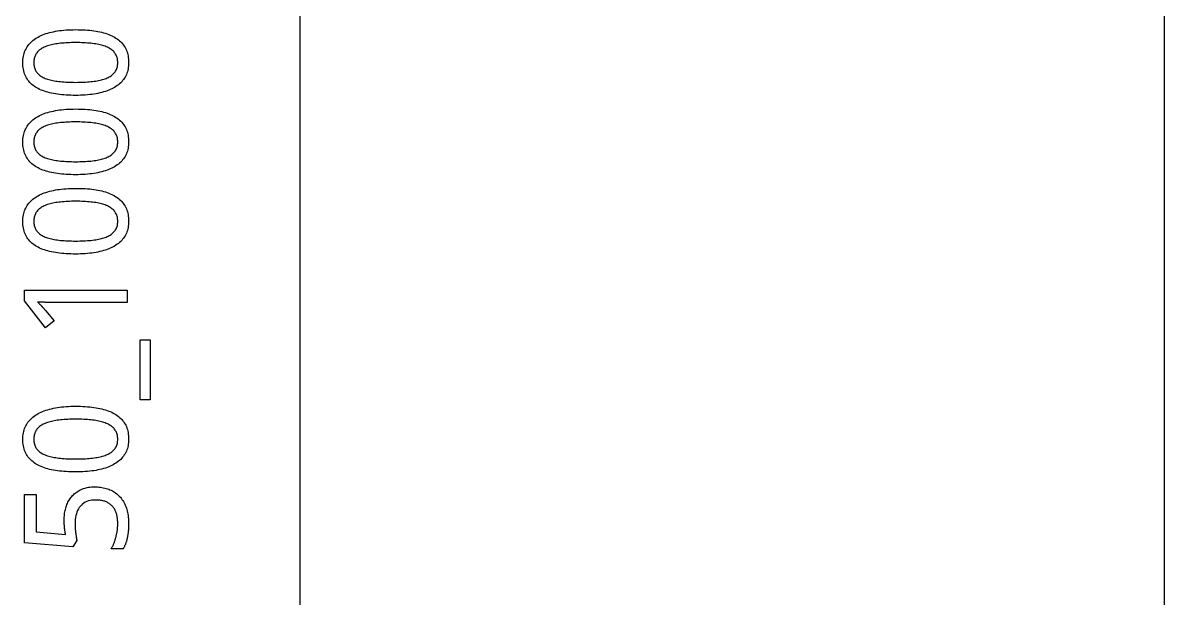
# Model space of a CAD drawing. Extents: x 9 to 42, y 13 to 118.
# Drawn here: x 8.98 to 35.4, y 78.75 to 92.06 of the extents above; entities that cross this region are included whole.
import ezdxf

# ---------------------------------------------------------------- set-up
doc = ezdxf.new("R2010")
doc.units = 0
doc.layers.get('0').update_dxf_attribs({"linetype": 'CONTINUOUS'})

msp = doc.modelspace()

# ---------------------------------------------------------------- linework, layer by layer
at = {"color": 0}
for points in [[(15.4, 108.177), (35.4, 108.177), (35.4, 78.1368), (15.4, 78.1368), (15.4, 108.177)], [(10.2069, 91.9067), (10.2641, 91.9063), (10.3197, 91.905), (10.3745, 91.9028), (10.4278, 91.8999), (10.48, 91.8961), (10.531, 91.8914), (10.5808, 91.886), (10.6293, 91.8796), (10.6767, 91.8724), (10.7229, 91.8643), (10.7678, 91.8557), (10.8112, 91.846), (10.8533, 91.8353), (10.894, 91.8235), (10.9333, 91.8106), (10.9711, 91.7968), (11.0077, 91.7818), (11.0426, 91.7658), (11.0764, 91.7489), (11.1086, 91.7308), (11.1394, 91.7121), (11.1687, 91.6922), (11.1967, 91.6714), (11.2229, 91.6493), (11.2478, 91.6262), (11.2711, 91.6021), (11.2931, 91.5769), (11.3133, 91.5507), (11.3323, 91.5233), (11.3496, 91.4949), (11.3653, 91.4653), (11.3794, 91.4344), (11.3918, 91.4024), (11.4026, 91.369), (11.4118, 91.3346), (11.4193, 91.2987), (11.425, 91.2618), (11.4291, 91.2235), (11.4316, 91.184), (11.4325, 91.1433), (11.4316, 91.1054), (11.4291, 91.0685), (11.425, 91.0325), (11.4193, 90.9975), (11.4118, 90.9635), (11.4026, 90.9304), (11.3918, 90.8983), (11.3794, 90.8672), (11.3653, 90.8371), (11.3496, 90.8081), (11.3323, 90.7801), (11.3133, 90.7532), (11.2931, 90.7274), (11.2711, 90.7022), (11.2478, 90.6782), (11.2229, 90.6551), (11.1967, 90.6329), (11.1687, 90.6117), (11.1394, 90.5914), (11.1086, 90.5719), (11.0764, 90.5539), (11.0426, 90.5367), (11.0077, 90.5204), (10.9711, 90.5051), (10.9333, 90.4906), (10.894, 90.4771), (10.8533, 90.4644), (10.8112, 90.4528), (10.7678, 90.4419), (10.7229, 90.4321), (10.6767, 90.4233), (10.6293, 90.4156), (10.5808, 90.4088), (10.531, 90.4029), (10.48, 90.3979), (10.4278, 90.3938), (10.3745, 90.3906), (10.3197, 90.3883), (10.2641, 90.3869), (10.2069, 90.3864), (10.15, 90.3868), (10.0942, 90.3881), (10.0396, 90.3901), (9.98611, 90.3929), (9.93386, 90.3967), (9.88292, 90.4011), (9.83317, 90.4064), (9.78456, 90.4125), (9.73719, 90.4194), (9.69097, 90.4271), (9.64611, 90.4361), (9.60275, 90.446), (9.56071, 90.4568), (9.52012, 90.4686), (9.48096, 90.4812), (9.44336, 90.4949), (9.40707, 90.5096), (9.37224, 90.525), (9.33886, 90.5415), (9.30697, 90.559), (9.2761, 90.5778), (9.24669, 90.5975), (9.21892, 90.6183), (9.19249, 90.6403), (9.16775, 90.6632), (9.14442, 90.6871), (9.1225, 90.7121), (9.10221, 90.7382), (9.08333, 90.7653), (9.06597, 90.7933), (9.05029, 90.8229), (9.03614, 90.8538), (9.0236, 90.8857), (9.01292, 90.9189), (9.00375, 90.9533), (8.99625, 90.9889), (8.9904, 91.0257), (8.98628, 91.0636), (8.98389, 91.1029), (8.98307, 91.1433), (8.98389, 91.1815), (8.98628, 91.2188), (8.9904, 91.255), (8.99625, 91.2901), (9.00375, 91.3243), (9.01292, 91.3575), (9.0236, 91.3897), (9.03614, 91.4208), (9.05029, 91.4511), (9.06597, 91.4801), (9.08306, 91.5083), (9.10167, 91.5356), (9.12169, 91.5618), (9.14333, 91.5869), (9.1665, 91.6112), (9.19125, 91.6344), (9.21733, 91.6568), (9.24511, 91.6781), (9.27447, 91.6985), (9.30528, 91.7178), (9.33724, 91.7362), (9.37056, 91.7538), (9.40543, 91.7703), (9.44168, 91.7858), (9.47944, 91.8004), (9.51844, 91.8142), (9.55919, 91.8268), (9.60113, 91.8386), (9.64458, 91.8496), (9.68929, 91.8594), (9.73557, 91.8685), (9.78304, 91.8764), (9.83165, 91.8835), (9.88151, 91.8896), (9.93261, 91.8949), (9.98514, 91.899), (10.0387, 91.9024), (10.0935, 91.9047), (10.1496, 91.9061), (10.2069, 91.9067)], [(10.2069, 90.6875), (10.2552, 90.6878), (10.3021, 90.6885), (10.3479, 90.6897), (10.3924, 90.6915), (10.4357, 90.6936), (10.4777, 90.6964), (10.5184, 90.6996), (10.5581, 90.7032), (10.5962, 90.7074), (10.6334, 90.7119), (10.6693, 90.7172), (10.7039, 90.7229), (10.7374, 90.7293), (10.7696, 90.7362), (10.8006, 90.7437), (10.8304, 90.7518), (10.8591, 90.7606), (10.8865, 90.7697), (10.9128, 90.7797), (10.9378, 90.7901), (10.9613, 90.8011), (10.9836, 90.8129), (11.0047, 90.8253), (11.0247, 90.8383), (11.0435, 90.8519), (11.0612, 90.8663), (11.0776, 90.8813), (11.0929, 90.8968), (11.1071, 90.9132), (11.12, 90.9301), (11.1315, 90.9481), (11.1417, 90.9667), (11.1507, 90.9862), (11.1586, 91.0064), (11.1652, 91.0274), (11.1706, 91.049), (11.1749, 91.0715), (11.1779, 91.0947), (11.1797, 91.1186), (11.1803, 91.1433), (11.1797, 91.1679), (11.1779, 91.1919), (11.1749, 91.2151), (11.1706, 91.2375), (11.1652, 91.2593), (11.1586, 91.2801), (11.1507, 91.3004), (11.1417, 91.3199), (11.1315, 91.3386), (11.12, 91.3565), (11.1074, 91.3738), (11.0935, 91.3904), (11.0784, 91.4063), (11.0622, 91.4217), (11.0447, 91.4363), (11.0261, 91.4503), (11.0062, 91.4636), (10.9851, 91.4763), (10.9629, 91.4883), (10.9393, 91.4997), (10.9147, 91.5108), (10.8887, 91.5212), (10.8615, 91.531), (10.8331, 91.5401), (10.8035, 91.5486), (10.7726, 91.5564), (10.7404, 91.5635), (10.7071, 91.57), (10.6725, 91.576), (10.6367, 91.5811), (10.5993, 91.5861), (10.5605, 91.5906), (10.5207, 91.5944), (10.4796, 91.5978), (10.4372, 91.6007), (10.3936, 91.6031), (10.3489, 91.6049), (10.3028, 91.6061), (10.2555, 91.6069), (10.2069, 91.6072), (10.1587, 91.6069), (10.1118, 91.6061), (10.066, 91.6049), (10.0215, 91.6031), (9.97835, 91.6007), (9.93625, 91.5978), (9.8954, 91.5944), (9.85596, 91.5906), (9.81765, 91.5861), (9.78054, 91.5811), (9.74474, 91.576), (9.71013, 91.57), (9.67665, 91.5635), (9.64458, 91.5564), (9.61376, 91.5486), (9.58404, 91.5401), (9.55556, 91.531), (9.52849, 91.5212), (9.5025, 91.5108), (9.47775, 91.4997), (9.45432, 91.4883), (9.43207, 91.4763), (9.41097, 91.4636), (9.39111, 91.4503), (9.37235, 91.4363), (9.35499, 91.4217), (9.3386, 91.4063), (9.32363, 91.3904), (9.30974, 91.3738), (9.2971, 91.3565), (9.28569, 91.3386), (9.27539, 91.3199), (9.26639, 91.3004), (9.25862, 91.2801), (9.25196, 91.2593), (9.24653, 91.2375), (9.24235, 91.2151), (9.23931, 91.1919), (9.23753, 91.1679), (9.23693, 91.1433), (9.23753, 91.1186), (9.23931, 91.0947), (9.24235, 91.0715), (9.24653, 91.049), (9.25196, 91.0274), (9.25862, 91.0064), (9.26639, 90.9862), (9.27539, 90.9667), (9.28569, 90.9481), (9.2971, 90.9301), (9.30974, 90.9132), (9.32363, 90.8968), (9.3386, 90.8813), (9.35499, 90.8663), (9.37235, 90.8519), (9.39111, 90.8383), (9.41097, 90.8253), (9.43207, 90.8129), (9.45432, 90.8011), (9.47775, 90.7901), (9.5025, 90.7797), (9.52849, 90.7697), (9.55556, 90.7606), (9.58404, 90.7518), (9.61376, 90.7437), (9.64458, 90.7362), (9.67665, 90.7293), (9.71013, 90.7229), (9.74474, 90.7172), (9.78054, 90.7119), (9.81765, 90.7074), (9.85596, 90.7032), (9.8954, 90.6996), (9.93625, 90.6964), (9.97835, 90.6936), (10.0215, 90.6915), (10.066, 90.6897), (10.1118, 90.6885), (10.1587, 90.6878), (10.2069, 90.6875)], [(10.2069, 90.0707), (10.2641, 90.0703), (10.3197, 90.069), (10.3745, 90.0669), (10.4278, 90.0639), (10.48, 90.0601), (10.531, 90.0554), (10.5808, 90.05), (10.6293, 90.0436), (10.6767, 90.0364), (10.7229, 90.0283), (10.7678, 90.0197), (10.8112, 90.01), (10.8533, 89.9993), (10.894, 89.9875), (10.9333, 89.9747), (10.9711, 89.9608), (11.0077, 89.9458), (11.0426, 89.93), (11.0764, 89.9129), (11.1086, 89.8949), (11.1394, 89.8761), (11.1687, 89.8562), (11.1967, 89.8354), (11.2229, 89.8135), (11.2478, 89.7904), (11.2711, 89.7662), (11.2931, 89.741), (11.3133, 89.7147), (11.3323, 89.6874), (11.3496, 89.6589), (11.3653, 89.6293), (11.3794, 89.5985), (11.3918, 89.5664), (11.4026, 89.5332), (11.4118, 89.4986), (11.4193, 89.4628), (11.425, 89.4258), (11.4291, 89.3875), (11.4316, 89.3481), (11.4325, 89.3074), (11.4316, 89.2694), (11.4291, 89.2325), (11.425, 89.1965), (11.4193, 89.1615), (11.4118, 89.1275), (11.4026, 89.0944), (11.3918, 89.0624), (11.3794, 89.0313), (11.3653, 89.0012), (11.3496, 88.9721), (11.3323, 88.9442), (11.3133, 88.9174), (11.2931, 88.8914), (11.2711, 88.8664), (11.2478, 88.8422), (11.2229, 88.8192), (11.1967, 88.7969), (11.1687, 88.7757), (11.1394, 88.7554), (11.1086, 88.7361), (11.0764, 88.7179), (11.0426, 88.7008), (11.0077, 88.6844), (10.9711, 88.6692), (10.9333, 88.6547), (10.894, 88.6411), (10.8533, 88.6285), (10.8112, 88.6168), (10.7678, 88.606), (10.7229, 88.5961), (10.6767, 88.5875), (10.6293, 88.5797), (10.5808, 88.5729), (10.531, 88.5669), (10.48, 88.5619), (10.4278, 88.5578), (10.3745, 88.5546), (10.3197, 88.5524), (10.2641, 88.551), (10.2069, 88.5506), (10.15, 88.551), (10.0942, 88.5521), (10.0396, 88.5542), (9.98611, 88.5571), (9.93386, 88.5607), (9.88292, 88.5651), (9.83317, 88.5704), (9.78456, 88.5765), (9.73719, 88.5835), (9.69097, 88.5912), (9.64611, 88.6001), (9.60275, 88.61), (9.56071, 88.6208), (9.52012, 88.6326), (9.48096, 88.6453), (9.44336, 88.659), (9.40707, 88.6736), (9.37224, 88.6892), (9.33886, 88.7056), (9.30697, 88.7231), (9.2761, 88.7418), (9.24669, 88.7615), (9.21892, 88.7824), (9.19249, 88.8043), (9.16775, 88.8272), (9.14442, 88.8511), (9.1225, 88.8761), (9.10221, 88.9022), (9.08333, 88.9293), (9.06597, 88.9574), (9.05029, 88.9869), (9.03614, 89.0178), (9.0236, 89.0497), (9.01292, 89.0829), (9.00375, 89.1174), (8.99625, 89.1529), (8.9904, 89.1897), (8.98628, 89.2278), (8.98389, 89.2669), (8.98307, 89.3074), (8.98389, 89.3456), (8.98628, 89.3828), (8.9904, 89.419), (8.99625, 89.4542), (9.00375, 89.4885), (9.01292, 89.5217), (9.0236, 89.5538), (9.03614, 89.585), (9.05029, 89.6151), (9.06597, 89.6443), (9.08306, 89.6724), (9.10167, 89.6996), (9.12169, 89.7258), (9.14333, 89.751), (9.1665, 89.7753), (9.19125, 89.7986), (9.21733, 89.8208), (9.24511, 89.8422), (9.27447, 89.8625), (9.30528, 89.8819), (9.33724, 89.9003), (9.37056, 89.9178), (9.40543, 89.9343), (9.44168, 89.9499), (9.47944, 89.9644), (9.51844, 89.9782), (9.55919, 89.991), (9.60113, 90.0028), (9.64458, 90.0136), (9.68929, 90.0235), (9.73557, 90.0325), (9.78304, 90.0406), (9.83165, 90.0476), (9.88151, 90.0538), (9.93261, 90.0589), (9.98514, 90.0632), (10.0387, 90.0664), (10.0935, 90.0688), (10.1496, 90.0703), (10.2069, 90.0707)], [(10.2069, 88.8517), (10.2552, 88.8518), (10.3021, 88.8526), (10.3479, 88.8539), (10.3924, 88.8556), (10.4357, 88.8578), (10.4777, 88.8604), (10.5184, 88.8636), (10.5581, 88.8672), (10.5962, 88.8714), (10.6334, 88.876), (10.6693, 88.8813), (10.7039, 88.8869), (10.7374, 88.8933), (10.7696, 88.9003), (10.8006, 88.9078), (10.8304, 88.9158), (10.8591, 88.9246), (10.8865, 88.9339), (10.9128, 88.9438), (10.9378, 88.9542), (10.9613, 88.9653), (10.9836, 88.9769), (11.0047, 88.9893), (11.0247, 89.0024), (11.0435, 89.016), (11.0612, 89.0303), (11.0776, 89.0453), (11.0929, 89.061), (11.1071, 89.0772), (11.12, 89.0942), (11.1315, 89.1121), (11.1417, 89.1308), (11.1507, 89.1503), (11.1586, 89.1704), (11.1652, 89.1914), (11.1706, 89.2131), (11.1749, 89.2356), (11.1779, 89.2587), (11.1797, 89.2826), (11.1803, 89.3074), (11.1797, 89.3321), (11.1779, 89.356), (11.1749, 89.3792), (11.1706, 89.4017), (11.1652, 89.4233), (11.1586, 89.4443), (11.1507, 89.4644), (11.1417, 89.4839), (11.1315, 89.5026), (11.12, 89.5206), (11.1074, 89.5378), (11.0935, 89.5544), (11.0784, 89.5704), (11.0622, 89.5857), (11.0447, 89.6003), (11.0261, 89.6143), (11.0062, 89.6276), (10.9851, 89.6404), (10.9629, 89.6524), (10.9393, 89.6638), (10.9147, 89.6749), (10.8887, 89.6853), (10.8615, 89.695), (10.8331, 89.7042), (10.8035, 89.7126), (10.7726, 89.7204), (10.7404, 89.7276), (10.7071, 89.7342), (10.6725, 89.74), (10.6367, 89.7451), (10.5993, 89.7501), (10.5605, 89.7546), (10.5207, 89.7585), (10.4796, 89.7618), (10.4372, 89.7647), (10.3936, 89.7671), (10.3489, 89.7689), (10.3028, 89.7701), (10.2555, 89.771), (10.2069, 89.7712), (10.1587, 89.771), (10.1118, 89.7701), (10.066, 89.7689), (10.0215, 89.7671), (9.97835, 89.7647), (9.93625, 89.7618), (9.8954, 89.7585), (9.85596, 89.7546), (9.81765, 89.7501), (9.78054, 89.7451), (9.74474, 89.74), (9.71013, 89.7342), (9.67665, 89.7276), (9.64458, 89.7204), (9.61376, 89.7126), (9.58404, 89.7042), (9.55556, 89.695), (9.52849, 89.6853), (9.5025, 89.6749), (9.47775, 89.6638), (9.45432, 89.6524), (9.43207, 89.6404), (9.41097, 89.6276), (9.39111, 89.6143), (9.37235, 89.6003), (9.35499, 89.5857), (9.3386, 89.5704), (9.32363, 89.5544), (9.30974, 89.5378), (9.2971, 89.5206), (9.28569, 89.5026), (9.27539, 89.4839), (9.26639, 89.4644), (9.25862, 89.4443), (9.25196, 89.4233), (9.24653, 89.4017), (9.24235, 89.3792), (9.23931, 89.356), (9.23753, 89.3321), (9.23693, 89.3074), (9.23753, 89.2826), (9.23931, 89.2587), (9.24235, 89.2356), (9.24653, 89.2131), (9.25196, 89.1914), (9.25862, 89.1704), (9.26639, 89.1503), (9.27539, 89.1308), (9.28569, 89.1121), (9.2971, 89.0942), (9.30974, 89.0772), (9.32363, 89.061), (9.3386, 89.0453), (9.35499, 89.0303), (9.37235, 89.016), (9.39111, 89.0024), (9.41097, 88.9893), (9.43207, 88.9769), (9.45432, 88.9653), (9.47775, 88.9542), (9.5025, 88.9438), (9.52849, 88.9339), (9.55556, 88.9246), (9.58404, 88.9158), (9.61376, 88.9078), (9.64458, 88.9003), (9.67665, 88.8933), (9.71013, 88.8869), (9.74474, 88.8813), (9.78054, 88.876), (9.81765, 88.8714), (9.85596, 88.8672), (9.8954, 88.8636), (9.93625, 88.8604), (9.97835, 88.8578), (10.0215, 88.8556), (10.066, 88.8539), (10.1118, 88.8526), (10.1587, 88.8518), (10.2069, 88.8517)], [(10.2069, 88.2347), (10.2641, 88.2343), (10.3197, 88.2331), (10.3745, 88.231), (10.4278, 88.2281), (10.48, 88.2242), (10.531, 88.2196), (10.5808, 88.214), (10.6293, 88.2076), (10.6767, 88.2006), (10.7229, 88.1925), (10.7678, 88.1838), (10.8112, 88.174), (10.8533, 88.1633), (10.894, 88.1515), (10.9333, 88.1388), (10.9711, 88.1249), (11.0077, 88.11), (11.0426, 88.094), (11.0764, 88.0771), (11.1086, 88.059), (11.1394, 88.0403), (11.1687, 88.0204), (11.1967, 87.9994), (11.2229, 87.9775), (11.2478, 87.9544), (11.2711, 87.9303), (11.2931, 87.905), (11.3133, 87.8788), (11.3323, 87.8514), (11.3496, 87.8229), (11.3653, 87.7933), (11.3794, 87.7625), (11.3918, 87.7306), (11.4026, 87.6972), (11.4118, 87.6626), (11.4193, 87.6269), (11.425, 87.5899), (11.4291, 87.5517), (11.4316, 87.5121), (11.4325, 87.4714), (11.4316, 87.4335), (11.4291, 87.3965), (11.425, 87.3606), (11.4193, 87.3256), (11.4118, 87.2915), (11.4026, 87.2585), (11.3918, 87.2265), (11.3794, 87.1954), (11.3653, 87.1653), (11.3496, 87.1361), (11.3323, 87.1083), (11.3133, 87.0814), (11.2931, 87.0554), (11.2711, 87.0304), (11.2478, 87.0064), (11.2229, 86.9832), (11.1967, 86.961), (11.1687, 86.9397), (11.1394, 86.9194), (11.1086, 86.9001), (11.0764, 86.8821), (11.0426, 86.8649), (11.0077, 86.8486), (10.9711, 86.8332), (10.9333, 86.8188), (10.894, 86.8051), (10.8533, 86.7926), (10.8112, 86.7808), (10.7678, 86.77), (10.7229, 86.7601), (10.6767, 86.7515), (10.6293, 86.7437), (10.5808, 86.7369), (10.531, 86.731), (10.48, 86.726), (10.4278, 86.7218), (10.3745, 86.7188), (10.3197, 86.7164), (10.2641, 86.715), (10.2069, 86.7146), (10.15, 86.715), (10.0942, 86.7162), (10.0396, 86.7182), (9.98611, 86.7211), (9.93386, 86.7247), (9.88292, 86.7292), (9.83317, 86.7346), (9.78456, 86.7406), (9.73719, 86.7475), (9.69097, 86.7553), (9.64611, 86.7642), (9.60275, 86.774), (9.56071, 86.7849), (9.52012, 86.7967), (9.48096, 86.8094), (9.44336, 86.8231), (9.40707, 86.8376), (9.37224, 86.8532), (9.33886, 86.8697), (9.30697, 86.8871), (9.2761, 86.9058), (9.24669, 86.9257), (9.21892, 86.9465), (9.19249, 86.9683), (9.16775, 86.9913), (9.14442, 87.0153), (9.1225, 87.0403), (9.10221, 87.0663), (9.08333, 87.0933), (9.06597, 87.1215), (9.05029, 87.1511), (9.03614, 87.1818), (9.0236, 87.2138), (9.01292, 87.2469), (9.00375, 87.2814), (8.99625, 87.3169), (8.9904, 87.3538), (8.98628, 87.3918), (8.98389, 87.431), (8.98307, 87.4714), (8.98389, 87.5096), (8.98628, 87.5468), (8.9904, 87.5831), (8.99625, 87.6183), (9.00375, 87.6525), (9.01292, 87.6857), (9.0236, 87.7179), (9.03614, 87.749), (9.05029, 87.7792), (9.06597, 87.8083), (9.08306, 87.8365), (9.10167, 87.8636), (9.12169, 87.8899), (9.14333, 87.9151), (9.1665, 87.9393), (9.19125, 87.9626), (9.21733, 87.9849), (9.24511, 88.0063), (9.27447, 88.0265), (9.30528, 88.046), (9.33724, 88.0643), (9.37056, 88.0818), (9.40543, 88.0983), (9.44168, 88.1139), (9.47944, 88.1286), (9.51844, 88.1422), (9.55919, 88.155), (9.60113, 88.1668), (9.64458, 88.1776), (9.68929, 88.1875), (9.73557, 88.1965), (9.78304, 88.2046), (9.83165, 88.2117), (9.88151, 88.2178), (9.93261, 88.2229), (9.98514, 88.2272), (10.0387, 88.2306), (10.0935, 88.2329), (10.1496, 88.2343), (10.2069, 88.2347)], [(10.2069, 87.0157), (10.2552, 87.016), (10.3021, 87.0167), (10.3479, 87.0179), (10.3924, 87.0196), (10.4357, 87.0218), (10.4777, 87.0244), (10.5184, 87.0276), (10.5581, 87.0313), (10.5962, 87.0354), (10.6334, 87.0401), (10.6693, 87.0453), (10.7039, 87.051), (10.7374, 87.0574), (10.7696, 87.0643), (10.8006, 87.0718), (10.8304, 87.08), (10.8591, 87.0886), (10.8865, 87.0979), (10.9128, 87.1078), (10.9378, 87.1182), (10.9613, 87.1293), (10.9836, 87.141), (11.0047, 87.1533), (11.0247, 87.1664), (11.0435, 87.1801), (11.0612, 87.1944), (11.0776, 87.2093), (11.0929, 87.225), (11.1071, 87.2413), (11.12, 87.2582), (11.1315, 87.2761), (11.1417, 87.2949), (11.1507, 87.3143), (11.1586, 87.3344), (11.1652, 87.3554), (11.1706, 87.3771), (11.1749, 87.3996), (11.1779, 87.4228), (11.1797, 87.4467), (11.1803, 87.4714), (11.1797, 87.4961), (11.1779, 87.52), (11.1749, 87.5432), (11.1706, 87.5657), (11.1652, 87.5874), (11.1586, 87.6083), (11.1507, 87.6285), (11.1417, 87.6479), (11.1315, 87.6667), (11.12, 87.6846), (11.1074, 87.7019), (11.0935, 87.7185), (11.0784, 87.7344), (11.0622, 87.7497), (11.0447, 87.7644), (11.0261, 87.7783), (11.0062, 87.7917), (10.9851, 87.8044), (10.9629, 87.8165), (10.9393, 87.8279), (10.9147, 87.8389), (10.8887, 87.8493), (10.8615, 87.8592), (10.8331, 87.8682), (10.8035, 87.8767), (10.7726, 87.8844), (10.7404, 87.8917), (10.7071, 87.8982), (10.6725, 87.904), (10.6367, 87.9093), (10.5993, 87.9142), (10.5605, 87.9186), (10.5207, 87.9225), (10.4796, 87.926), (10.4372, 87.9288), (10.3936, 87.9311), (10.3489, 87.9329), (10.3028, 87.9343), (10.2555, 87.935), (10.2069, 87.9353), (10.1587, 87.935), (10.1118, 87.9343), (10.066, 87.9329), (10.0215, 87.9311), (9.97835, 87.9288), (9.93625, 87.926), (9.8954, 87.9225), (9.85596, 87.9186), (9.81765, 87.9142), (9.78054, 87.9093), (9.74474, 87.904), (9.71013, 87.8982), (9.67665, 87.8917), (9.64458, 87.8844), (9.61376, 87.8767), (9.58404, 87.8682), (9.55556, 87.8592), (9.52849, 87.8493), (9.5025, 87.8389), (9.47775, 87.8279), (9.45432, 87.8165), (9.43207, 87.8044), (9.41097, 87.7917), (9.39111, 87.7783), (9.37235, 87.7644), (9.35499, 87.7497), (9.3386, 87.7344), (9.32363, 87.7185), (9.30974, 87.7019), (9.2971, 87.6846), (9.28569, 87.6667), (9.27539, 87.6479), (9.26639, 87.6285), (9.25862, 87.6083), (9.25196, 87.5874), (9.24653, 87.5657), (9.24235, 87.5432), (9.23931, 87.52), (9.23753, 87.4961), (9.23693, 87.4714), (9.23753, 87.4467), (9.23931, 87.4228), (9.24235, 87.3996), (9.24653, 87.3771), (9.25196, 87.3554), (9.25862, 87.3344), (9.26639, 87.3143), (9.27539, 87.2949), (9.28569, 87.2761), (9.2971, 87.2582), (9.30974, 87.2413), (9.32363, 87.225), (9.3386, 87.2093), (9.35499, 87.1944), (9.37235, 87.1801), (9.39111, 87.1664), (9.41097, 87.1533), (9.43207, 87.141), (9.45432, 87.1293), (9.47775, 87.1182), (9.5025, 87.1078), (9.52849, 87.0979), (9.55556, 87.0886), (9.58404, 87.08), (9.61376, 87.0718), (9.64458, 87.0643), (9.67665, 87.0574), (9.71013, 87.051), (9.74474, 87.0453), (9.78054, 87.0401), (9.81765, 87.0354), (9.85596, 87.0313), (9.8954, 87.0276), (9.93625, 87.0244), (9.97835, 87.0218), (10.0215, 87.0196), (10.066, 87.0179), (10.1118, 87.0167), (10.1587, 87.016), (10.2069, 87.0157)], [(11.4, 85.8764), (11.4, 85.5899), (9.76432, 85.5899), (9.74832, 85.5903), (9.73236, 85.5906), (9.71653, 85.5908), (9.70068, 85.5912), (9.68485, 85.5915), (9.66917, 85.5918), (9.65332, 85.5922), (9.62196, 85.5928), (9.60639, 85.5932), (9.59056, 85.5938), (9.57471, 85.5944), (9.54389, 85.5956), (9.5286, 85.596), (9.51361, 85.5965), (9.49875, 85.5969), (9.48406, 85.5974), (9.46946, 85.5976), (9.45503, 85.5981), (9.44054, 85.5987), (9.42637, 85.5993), (9.41265, 85.5999), (9.39931, 85.6004), (9.38624, 85.6008), (9.37358, 85.6014), (9.36128, 85.6018), (9.34928, 85.6022), (9.33763, 85.6026), (9.32639, 85.6029), (9.33225, 85.5975), (9.33778, 85.5921), (9.34332, 85.5869), (9.34864, 85.5818), (9.35374, 85.5769), (9.35861, 85.5721), (9.3635, 85.5674), (9.3725, 85.5583), (9.37679, 85.5542), (9.38112, 85.5499), (9.38525, 85.5456), (9.38943, 85.5413), (9.39344, 85.5369), (9.39763, 85.5325), (9.40169, 85.5281), (9.40571, 85.5238), (9.40972, 85.5192), (9.41363, 85.5147), (9.41749, 85.5101), (9.42156, 85.5058), (9.42958, 85.4972), (9.43375, 85.4926), (9.43793, 85.4882), (9.44222, 85.4836), (9.4465, 85.4789), (9.45085, 85.4742), (9.4554, 85.4694), (9.45985, 85.4646), (9.46419, 85.4596), (9.46858, 85.4544), (9.47331, 85.449), (9.47808, 85.4435), (9.48307, 85.4378), (9.48817, 85.4318), (9.49349, 85.4256), (9.49892, 85.4193), (9.50456, 85.4128), (9.51025, 85.406), (9.70725, 85.1651), (9.50711, 85.0089), (9.0204, 85.6322), (9.0204, 85.8764), (11.4, 85.8764)], [(11.6994, 84.7257), (11.9274, 84.7257), (11.9274, 83.3422), (11.6994, 83.3422), (11.6994, 84.7257)], [(10.2069, 83.1925), (10.2641, 83.1921), (10.3197, 83.1907), (10.3745, 83.1886), (10.4278, 83.1857), (10.48, 83.1818), (10.531, 83.1772), (10.5808, 83.1717), (10.6293, 83.1654), (10.6767, 83.1582), (10.7229, 83.1501), (10.7678, 83.1415), (10.8112, 83.1318), (10.8533, 83.121), (10.894, 83.1093), (10.9333, 83.0964), (10.9711, 83.0825), (11.0077, 83.0676), (11.0426, 83.0517), (11.0764, 83.0347), (11.1086, 83.0167), (11.1394, 82.9979), (11.1687, 82.9781), (11.1967, 82.9571), (11.2229, 82.9351), (11.2478, 82.9121), (11.2711, 82.8879), (11.2931, 82.8628), (11.3133, 82.8364), (11.3323, 82.8092), (11.3496, 82.7807), (11.3653, 82.7511), (11.3794, 82.7203), (11.3918, 82.6882), (11.4026, 82.6549), (11.4118, 82.6203), (11.4193, 82.5846), (11.425, 82.5475), (11.4291, 82.5093), (11.4316, 82.4699), (11.4325, 82.4292), (11.4316, 82.3911), (11.4291, 82.3542), (11.425, 82.3182), (11.4193, 82.2833), (11.4118, 82.2493), (11.4026, 82.2162), (11.3918, 82.1842), (11.3794, 82.1531), (11.3653, 82.1229), (11.3496, 82.0938), (11.3323, 82.066), (11.3133, 82.039), (11.2931, 82.0131), (11.2711, 81.9881), (11.2478, 81.964), (11.2229, 81.9408), (11.1967, 81.9187), (11.1687, 81.8975), (11.1394, 81.8772), (11.1086, 81.8578), (11.0764, 81.8397), (11.0426, 81.8225), (11.0077, 81.8062), (10.9711, 81.7908), (10.9333, 81.7764), (10.894, 81.7629), (10.8533, 81.7503), (10.8112, 81.7385), (10.7678, 81.7278), (10.7229, 81.7178), (10.6767, 81.7092), (10.6293, 81.7014), (10.5808, 81.6946), (10.531, 81.6886), (10.48, 81.6836), (10.4278, 81.6796), (10.3745, 81.6764), (10.3197, 81.674), (10.2641, 81.6728), (10.2069, 81.6722), (10.15, 81.6726), (10.0942, 81.6739), (10.0396, 81.676), (9.98611, 81.6788), (9.93386, 81.6825), (9.88292, 81.6869), (9.83317, 81.6922), (9.78456, 81.6983), (9.73719, 81.7053), (9.69097, 81.7129), (9.64611, 81.7219), (9.60275, 81.7318), (9.56071, 81.7426), (9.52012, 81.7543), (9.48096, 81.7671), (9.44336, 81.7807), (9.40707, 81.7953), (9.37224, 81.8108), (9.33886, 81.8274), (9.30697, 81.8447), (9.2761, 81.8635), (9.24669, 81.8833), (9.21892, 81.9042), (9.19249, 81.926), (9.16775, 81.9489), (9.14442, 81.9729), (9.1225, 81.9979), (9.10221, 82.0239), (9.08333, 82.051), (9.06597, 82.0792), (9.05029, 82.1088), (9.03614, 82.1396), (9.0236, 82.1715), (9.01292, 82.2047), (9.00375, 82.239), (8.99625, 82.2747), (8.9904, 82.3115), (8.98628, 82.3494), (8.98389, 82.3888), (8.98307, 82.4292), (8.98389, 82.4674), (8.98628, 82.5046), (8.9904, 82.5408), (8.99625, 82.576), (9.00375, 82.6101), (9.01292, 82.6433), (9.0236, 82.6756), (9.03614, 82.7067), (9.05029, 82.7368), (9.06597, 82.766), (9.08306, 82.7942), (9.10167, 82.8214), (9.12169, 82.8475), (9.14333, 82.8728), (9.1665, 82.8971), (9.19125, 82.9203), (9.21733, 82.9426), (9.24511, 82.9639), (9.27447, 82.9843), (9.30528, 83.0036), (9.33724, 83.0221), (9.37056, 83.0396), (9.40543, 83.056), (9.44168, 83.0717), (9.47944, 83.0863), (9.51844, 83.1), (9.55919, 83.1126), (9.60113, 83.1244), (9.64458, 83.1353), (9.68929, 83.1453), (9.73557, 83.1542), (9.78304, 83.1622), (9.83165, 83.1693), (9.88151, 83.1754), (9.93261, 83.1807), (9.98514, 83.1849), (10.0387, 83.1882), (10.0935, 83.1906), (10.1496, 83.1919), (10.2069, 83.1925)], [(10.2069, 81.9733), (10.2552, 81.9736), (10.3021, 81.9743), (10.3479, 81.9756), (10.3924, 81.9772), (10.4357, 81.9794), (10.4777, 81.9822), (10.5184, 81.9853), (10.5581, 81.989), (10.5962, 81.9932), (10.6334, 81.9978), (10.6693, 82.0029), (10.7039, 82.0087), (10.7374, 82.0151), (10.7696, 82.0219), (10.8006, 82.0296), (10.8304, 82.0376), (10.8591, 82.0464), (10.8865, 82.0556), (10.9128, 82.0654), (10.9378, 82.076), (10.9613, 82.0869), (10.9836, 82.0987), (11.0047, 82.1111), (11.0247, 82.124), (11.0435, 82.1378), (11.0612, 82.1521), (11.0776, 82.1671), (11.0929, 82.1826), (11.1071, 82.1989), (11.12, 82.2158), (11.1315, 82.2339), (11.1417, 82.2525), (11.1507, 82.2719), (11.1586, 82.2922), (11.1652, 82.3132), (11.1706, 82.3349), (11.1749, 82.3572), (11.1779, 82.3804), (11.1797, 82.4044), (11.1803, 82.4292), (11.1797, 82.4537), (11.1779, 82.4778), (11.1749, 82.501), (11.1706, 82.5233), (11.1652, 82.545), (11.1586, 82.566), (11.1507, 82.5863), (11.1417, 82.6057), (11.1315, 82.6243), (11.12, 82.6424), (11.1074, 82.6596), (11.0935, 82.6761), (11.0784, 82.6921), (11.0622, 82.7074), (11.0447, 82.7221), (11.0261, 82.7361), (11.0062, 82.7494), (10.9851, 82.7621), (10.9629, 82.7742), (10.9393, 82.7856), (10.9147, 82.7967), (10.8887, 82.8071), (10.8615, 82.8168), (10.8331, 82.826), (10.8035, 82.8343), (10.7726, 82.8422), (10.7404, 82.8493), (10.7071, 82.8558), (10.6725, 82.8617), (10.6367, 82.8669), (10.5993, 82.8718), (10.5605, 82.8762), (10.5207, 82.8801), (10.4796, 82.8836), (10.4372, 82.8864), (10.3936, 82.8888), (10.3489, 82.8906), (10.3028, 82.8919), (10.2555, 82.8926), (10.2069, 82.8929), (10.1587, 82.8926), (10.1118, 82.8919), (10.066, 82.8906), (10.0215, 82.8888), (9.97835, 82.8864), (9.93625, 82.8836), (9.8954, 82.8801), (9.85596, 82.8762), (9.81765, 82.8718), (9.78054, 82.8669), (9.74474, 82.8617), (9.71013, 82.8558), (9.67665, 82.8493), (9.64458, 82.8422), (9.61376, 82.8343), (9.58404, 82.826), (9.55556, 82.8168), (9.52849, 82.8071), (9.5025, 82.7967), (9.47775, 82.7856), (9.45432, 82.7742), (9.43207, 82.7621), (9.41097, 82.7494), (9.39111, 82.7361), (9.37235, 82.7221), (9.35499, 82.7074), (9.3386, 82.6921), (9.32363, 82.6761), (9.30974, 82.6596), (9.2971, 82.6424), (9.28569, 82.6243), (9.27539, 82.6057), (9.26639, 82.5863), (9.25862, 82.566), (9.25196, 82.545), (9.24653, 82.5233), (9.24235, 82.501), (9.23931, 82.4778), (9.23753, 82.4537), (9.23693, 82.4292), (9.23753, 82.4044), (9.23931, 82.3804), (9.24235, 82.3572), (9.24653, 82.3349), (9.25196, 82.3132), (9.25862, 82.2922), (9.26639, 82.2719), (9.27539, 82.2525), (9.28569, 82.2339), (9.2971, 82.2158), (9.30974, 82.1989), (9.32363, 82.1826), (9.3386, 82.1671), (9.35499, 82.1521), (9.37235, 82.1378), (9.39111, 82.124), (9.41097, 82.1111), (9.43207, 82.0987), (9.45432, 82.0869), (9.47775, 82.076), (9.5025, 82.0654), (9.52849, 82.0556), (9.55556, 82.0464), (9.58404, 82.0376), (9.61376, 82.0296), (9.64458, 82.0219), (9.67665, 82.0151), (9.71013, 82.0087), (9.74474, 82.0029), (9.78054, 81.9978), (9.81765, 81.9932), (9.85596, 81.989), (9.8954, 81.9853), (9.93625, 81.9822), (9.97835, 81.9794), (10.0215, 81.9772), (10.066, 81.9756), (10.1118, 81.9743), (10.1587, 81.9736), (10.2069, 81.9733)], [(9.94, 80.5639), (9.94043, 80.5958), (9.94179, 80.6274), (9.94417, 80.6585), (9.94738, 80.6892), (9.95139, 80.7193), (9.95638, 80.749), (9.96235, 80.7783), (9.96918, 80.8071), (9.97694, 80.8354), (9.98557, 80.8633), (9.99485, 80.891), (10.005, 80.9178), (10.0159, 80.944), (10.0278, 80.9693), (10.0406, 80.994), (10.0541, 81.0178), (10.0686, 81.041), (10.084, 81.0633), (10.1003, 81.085), (10.1175, 81.1058), (10.1354, 81.1262), (10.1543, 81.1457), (10.174, 81.1643), (10.1946, 81.1819), (10.216, 81.1986), (10.2382, 81.2144), (10.2612, 81.2293), (10.2852, 81.2433), (10.3098, 81.2564), (10.3356, 81.2686), (10.3619, 81.2797), (10.3893, 81.2897), (10.4174, 81.2985), (10.4462, 81.3061), (10.476, 81.3125), (10.5064, 81.3178), (10.5378, 81.3219), (10.5699, 81.3249), (10.6029, 81.3267), (10.6367, 81.3272), (10.6733, 81.3267), (10.7093, 81.325), (10.7446, 81.3222), (10.779, 81.3183), (10.8128, 81.3133), (10.8458, 81.3072), (10.878, 81.3001), (10.9096, 81.2918), (10.9403, 81.2824), (10.9703, 81.2718), (10.9995, 81.2603), (11.0278, 81.2476), (11.055, 81.2339), (11.0815, 81.219), (11.1071, 81.2031), (11.1317, 81.1861), (11.1553, 81.1681), (11.1781, 81.1489), (11.2, 81.1288), (11.221, 81.1075), (11.241, 81.0851), (11.2601, 81.0618), (11.2782, 81.0374), (11.2954, 81.0119), (11.3117, 80.9854), (11.3269, 80.9579), (11.3414, 80.9293), (11.3549, 80.8997), (11.3672, 80.869), (11.3789, 80.8374), (11.3891, 80.8049), (11.3982, 80.7715), (11.4063, 80.7372), (11.4132, 80.7019), (11.4192, 80.6656), (11.4239, 80.6283), (11.4276, 80.5901), (11.4304, 80.5508), (11.432, 80.5107), (11.4325, 80.4694), (11.4325, 80.4529), (11.4322, 80.4364), (11.4318, 80.4199), (11.4313, 80.4033), (11.4306, 80.3868), (11.4286, 80.354), (11.4274, 80.3376), (11.426, 80.3214), (11.4244, 80.3051), (11.4226, 80.2892), (11.4208, 80.2733), (11.4187, 80.2576), (11.4165, 80.2421), (11.4142, 80.2265), (11.4117, 80.2111), (11.409, 80.1958), (11.4061, 80.1806), (11.4032, 80.1654), (11.4, 80.1504), (11.3969, 80.1358), (11.3938, 80.1214), (11.3903, 80.1071), (11.3867, 80.0929), (11.3829, 80.0789), (11.3789, 80.0649), (11.3747, 80.0511), (11.3703, 80.0375), (11.3657, 80.0239), (11.3609, 80.0104), (11.356, 79.9972), (11.3509, 79.9843), (11.3455, 79.9717), (11.3401, 79.9592), (11.3344, 79.9469), (11.3288, 79.9351), (11.3227, 79.9235), (11.3167, 79.9121), (11.3104, 79.901), (11.3039, 79.89), (11.024, 79.89), (11.0314, 79.901), (11.0386, 79.9122), (11.0457, 79.9239), (11.0526, 79.9358), (11.0595, 79.9482), (11.066, 79.961), (11.0725, 79.974), (11.0788, 79.9875), (11.0848, 80.0012), (11.0907, 80.0154), (11.0965, 80.0301), (11.1021, 80.0449), (11.1075, 80.0599), (11.1126, 80.075), (11.1176, 80.0903), (11.1223, 80.1056), (11.127, 80.1211), (11.1314, 80.1367), (11.1356, 80.1525), (11.1396, 80.1683), (11.1471, 80.2003), (11.1506, 80.2162), (11.1539, 80.2322), (11.1571, 80.2481), (11.1602, 80.264), (11.1629, 80.28), (11.1656, 80.296), (11.1682, 80.3119), (11.1706, 80.3279), (11.1724, 80.344), (11.174, 80.3599), (11.1754, 80.3756), (11.1768, 80.3908), (11.1778, 80.406), (11.1788, 80.4208), (11.1795, 80.4354), (11.1798, 80.4497), (11.1801, 80.4638), (11.1803, 80.4776), (11.18, 80.5031), (11.179, 80.5279), (11.1776, 80.5522), (11.1756, 80.576), (11.1729, 80.5993), (11.1697, 80.6219), (11.166, 80.644), (11.1615, 80.6656), (11.1565, 80.6867), (11.151, 80.7071), (11.1444, 80.7269), (11.1372, 80.7463), (11.1294, 80.7649), (11.121, 80.7829), (11.1119, 80.8003), (11.1021, 80.8171), (11.0917, 80.8332), (11.0807, 80.8487), (11.0689, 80.8637), (11.0565, 80.8781), (11.0435, 80.8917), (11.0298, 80.9047), (11.0156, 80.9171), (11.0005, 80.9288), (10.985, 80.9399), (10.9686, 80.9503), (10.9518, 80.96), (10.9342, 80.9692), (10.916, 80.9776), (10.8971, 80.9854), (10.8775, 80.9925), (10.8572, 80.9989), (10.8363, 81.0044), (10.8145, 81.0093), (10.7921, 81.0135), (10.7689, 81.0168), (10.7451, 81.0194), (10.7205, 81.0214), (10.6952, 81.0225), (10.6692, 81.0229), (10.6237, 81.0214), (10.5806, 81.0171), (10.5394, 81.01), (10.5007, 81), (10.4642, 80.9871), (10.4297, 80.9713), (10.3976, 80.9526), (10.3676, 80.9312), (10.3398, 80.9068), (10.3143, 80.8796), (10.2908, 80.8497), (10.2699, 80.8171), (10.2513, 80.7819), (10.2351, 80.7442), (10.2217, 80.7039), (10.2104, 80.6608), (10.2018, 80.6153), (10.1955, 80.5671), (10.1919, 80.5164), (10.1907, 80.4629), (10.1907, 80.454), (10.1908, 80.445), (10.1911, 80.4358), (10.1914, 80.4265), (10.1919, 80.4169), (10.193, 80.3975), (10.1937, 80.3875), (10.1946, 80.3772), (10.1955, 80.3669), (10.1962, 80.3568), (10.1969, 80.3467), (10.1977, 80.3365), (10.1987, 80.3263), (10.1996, 80.3161), (10.2007, 80.3058), (10.2017, 80.2956), (10.2029, 80.2851), (10.204, 80.2747), (10.2053, 80.2644), (10.2067, 80.2543), (10.2081, 80.2443), (10.2094, 80.2344), (10.2108, 80.2246), (10.2122, 80.2147), (10.2138, 80.205), (10.2153, 80.1953), (10.2168, 80.1857), (10.2183, 80.1762), (10.22, 80.1667), (10.2212, 80.1578), (10.2227, 80.1489), (10.2239, 80.1404), (10.2252, 80.1321), (10.2265, 80.124), (10.2278, 80.1161), (10.229, 80.1085), (10.2304, 80.1011), (10.2317, 80.0939), (10.2331, 80.0869), (10.1403, 79.9406), (9.0204, 80.03), (9.0204, 81.1531), (9.29058, 81.1531), (9.29058, 80.2872), (9.97265, 80.2237), (9.97054, 80.2344), (9.96858, 80.2458), (9.96653, 80.2579), (9.96446, 80.2706), (9.96235, 80.2839), (9.96029, 80.2979), (9.95806, 80.3125), (9.95594, 80.3279), (9.95378, 80.3438), (9.95139, 80.3604), (9.94933, 80.3779), (9.94738, 80.3961), (9.94553, 80.415), (9.94417, 80.4343), (9.94293, 80.4544), (9.94179, 80.475), (9.94114, 80.4964), (9.94043, 80.5182), (9.94015, 80.5407), (9.94, 80.5639)]]:
    msp.add_lwpolyline(points, close=True, dxfattribs=at)

doc.saveas('drawing.dxf')
